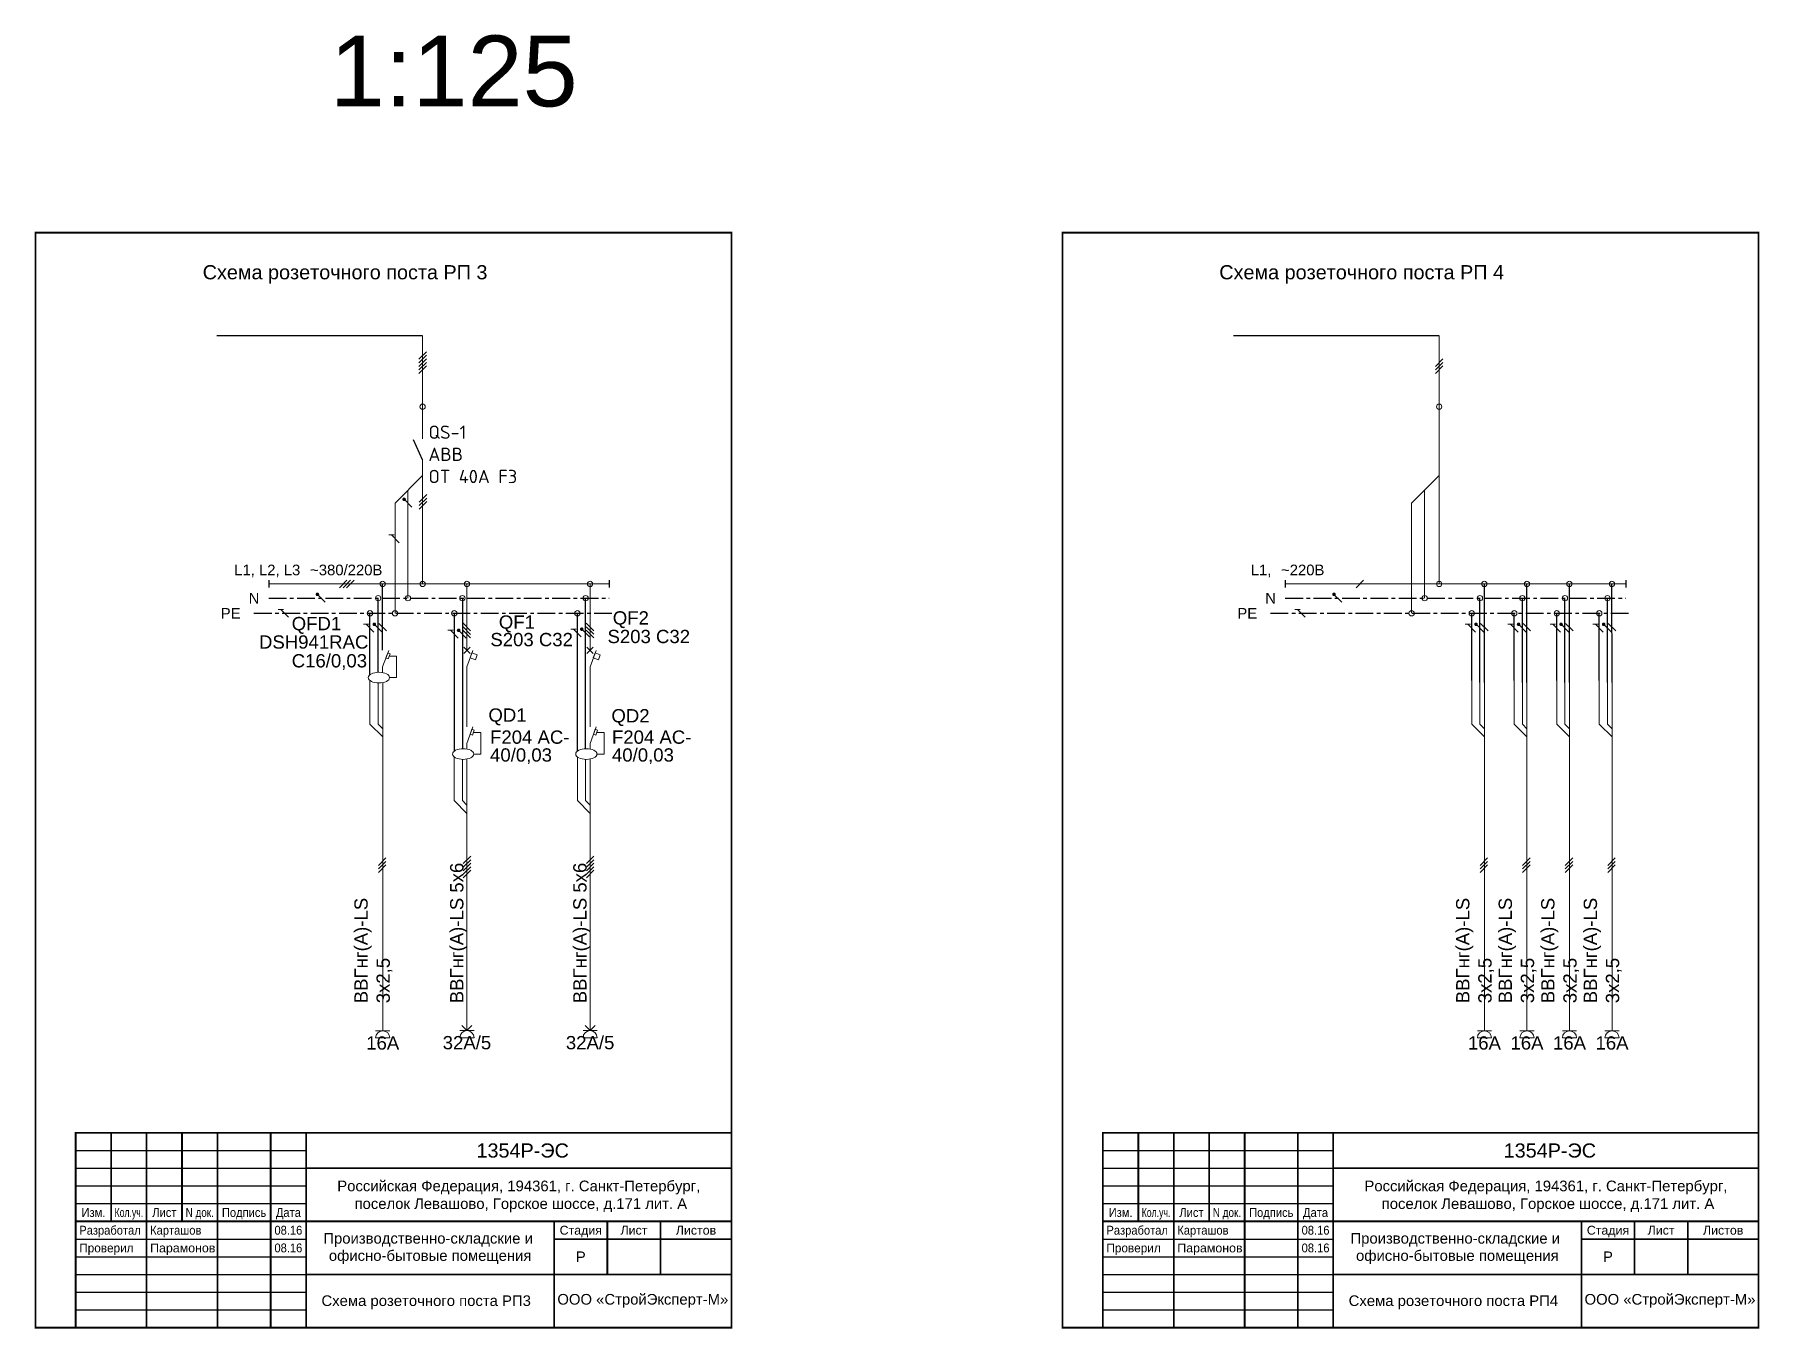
# Model space of a CAD drawing. Header units: millimetres. Extents: x -7047 to 653546, y -441812 to -147059.
# Drawn here: x 356507 to 405174, y -183588 to -147059 of the extents above; entities that cross this region are included whole.
import ezdxf
from ezdxf.enums import TextEntityAlignment as Align

# ---------------------------------------------------------------- set-up
doc = ezdxf.new("R2010")
doc.units = ezdxf.units.MM
doc.linetypes.add('CENTERX2', pattern=[4, 2.5, -0.5, 0.5, -0.5])
for name, color, linetype in [('$TEXT', 250, 'Continuous'), ('$ФОРМАТКА', 7, 'Continuous'), ('4Text', 5, 'Continuous'), ('Пров', 7, 'Continuous')]:
    doc.layers.add(name, color=color, linetype=linetype)
for name, color, linetype, lineweight in [('$Оbорудование', 173, 'Continuous', 20), ('TONK', 7, 'Continuous', 30), ('Линии контура', 5, 'Continuous', 60), ('ЭОМ_схема_т', 7, 'Continuous', 25)]:
    doc.layers.add(name, color=color, linetype=linetype, lineweight=lineweight)
doc.styles.add('Arial', font='arial.ttf', dxfattribs={"height": 3.5})
doc.styles.add('Arial-0', font='arial.ttf')
doc.styles.add('ESKD', font='arial.ttf', dxfattribs={"width": 0.8, "height": 3})
doc.styles.add('GOST_B', font='isocpeur.ttf', dxfattribs={"height": 2.5})
doc.styles.add('Анно2.0', font='arial.ttf', dxfattribs={"height": 2})
doc.styles.add('Аннот2.5', font='arial.ttf', dxfattribs={"height": 2.5})

msp = doc.modelspace()

# ---------------------------------------------------------------- linework, layer by layer
at = {"layer": '$Оbорудование', "color": 0, "linetype": 'ByBlock'}
msp.add_line((368706.3, -167071.6), (368706.3, -167231.2), dxfattribs=at)
at = {"layer": '$ФОРМАТКА', "linetype": 'Continuous', "const_width": 50}
for points in [[(356532.1, -183563.3), (376169.7, -183563.3), (376169.7, -152654.5), (356532.1, -152654.5)], [(385511.6, -183563.3), (405149.2, -183563.3), (405149.2, -152654.5), (385511.6, -152654.5)]]:
    msp.add_lwpolyline(points, close=True, dxfattribs=at)
at = {"layer": '$ФОРМАТКА'}
for points in [[(376169.7, -183563.3, 50, 50, 0), (357669.7, -183563.3, 50, 50, 0), (357669.7, -178063.3, 50, 50, 0), (376169.7, -178063.3, 50, 50, 0)], [(405149.2, -183563.3, 50, 50, 0), (386649.2, -183563.3, 50, 50, 0), (386649.2, -178063.3, 50, 50, 0), (405149.2, -178063.3, 50, 50, 0)]]:
    msp.add_lwpolyline(points, format="xyseb", close=True, dxfattribs=at)
at = {"layer": '$ФОРМАТКА', "const_width": 50}
for points in [[(358669.7, -180563.3), (358669.7, -178063.3)], [(359669.7, -183563.3), (359669.7, -178063.3)], [(360669.7, -180563.3), (360669.7, -178063.3)], [(361669.7, -183563.3), (361669.7, -178063.3)], [(363169.7, -183563.3), (363169.7, -178063.3)], [(364169.7, -183563.3), (364169.7, -178063.3)], [(387649.2, -180563.3), (387649.2, -178063.3)], [(388649.2, -183563.3), (388649.2, -178063.3)], [(389649.2, -180563.3), (389649.2, -178063.3)], [(390649.2, -183563.3), (390649.2, -178063.3)], [(392149.2, -183563.3), (392149.2, -178063.3)], [(393149.2, -183563.3), (393149.2, -178063.3)], [(364169.7, -179063.3), (376169.7, -179063.3)], [(393149.2, -179063.3), (405149.2, -179063.3)], [(357669.7, -180563.3), (376169.7, -180563.3)], [(371169.7, -183563.3), (371169.7, -180563.3)], [(372669.7, -182063.3), (372669.7, -180563.3)], [(374169.7, -182063.3), (374169.7, -180563.3)], [(386649.2, -180563.3), (405149.2, -180563.3)], [(400149.2, -183563.3), (400149.2, -180563.3)], [(401649.2, -182063.3), (401649.2, -180563.3)], [(403149.2, -182063.3), (403149.2, -180563.3)], [(371169.7, -181063.3), (376169.7, -181063.3)], [(400149.2, -181063.3), (405149.2, -181063.3)], [(364169.7, -182063.3), (376169.7, -182063.3)], [(393149.2, -182063.3), (405149.2, -182063.3)]]:
    msp.add_lwpolyline(points, dxfattribs=at)
at = {"layer": '$ФОРМАТКА'}
for points in [[(357669.7, -178563.3), (364169.7, -178563.3)], [(386649.2, -178563.3), (393149.2, -178563.3)], [(357669.7, -179063.3), (357669.7, -183563.3)], [(357669.7, -179063.3), (364169.7, -179063.3)], [(357669.7, -179063.3), (357669.7, -183563.3)], [(386649.2, -179063.3), (386649.2, -183563.3)], [(386649.2, -179063.3), (393149.2, -179063.3)], [(386649.2, -179063.3), (386649.2, -183563.3)], [(357669.7, -179563.3), (364169.7, -179563.3)], [(386649.2, -179563.3), (393149.2, -179563.3)], [(357669.7, -180063.3), (364169.7, -180063.3)], [(386649.2, -180063.3), (393149.2, -180063.3)], [(358669.7, -180563.3), (358669.7, -180563.3)], [(360669.7, -180563.3), (360669.7, -180563.3)], [(387649.2, -180563.3), (387649.2, -180563.3)], [(389649.2, -180563.3), (389649.2, -180563.3)], [(357669.7, -181063.3), (364169.7, -181063.3)], [(386649.2, -181063.3), (393149.2, -181063.3)], [(357669.7, -181563.3), (364169.7, -181563.3)], [(386649.2, -181563.3), (393149.2, -181563.3)], [(357669.7, -182063.3), (364169.7, -182063.3)], [(386649.2, -182063.3), (393149.2, -182063.3)], [(357669.7, -182563.3), (364169.7, -182563.3)], [(386649.2, -182563.3), (393149.2, -182563.3)], [(357669.7, -183063.3), (364169.7, -183063.3)], [(386649.2, -183063.3), (393149.2, -183063.3)]]:
    msp.add_lwpolyline(points, dxfattribs=at)
at = {"color": 7}
for p, q in [((367456.3, -155565.3), (361651.3, -155565.3)), ((396136.6, -155565.3), (390331.6, -155565.3)), ((367456.3, -159062.4), (367197.5, -158498.2)), ((363115.3, -162465.8), (363115.3, -162674.2)), ((372722.4, -162465.7), (372722.4, -162674.1)), ((391795.6, -162465.8), (391795.6, -162674.2)), ((401402.6, -162465.7), (401402.6, -162674.1)), ((366203.1, -165073.2), (366203.1, -162972.1)), ((366328.7, -164438.5), (366328.7, -162570)), ((372054.5, -167231.2), (372054.8, -162972.1)), ((397286, -165354.1), (397286, -162972.1)), ((397413.4, -165353.8), (397411.6, -162569.9)), ((398486, -165354.1), (398486, -162972)), ((398613.4, -165353.7), (398611.6, -162569.9)), ((399686, -165354.1), (399686, -162972)), ((399813.4, -165353.7), (399811.6, -162569.9)), ((400886, -165354.1), (400886, -162972)), ((401013.4, -165353.7), (401011.6, -162569.9)), ((365972, -165131.9), (365972, -163398.8)), ((371823.5, -167290), (371823.7, -163398.8)), ((397055, -165295.4), (397055, -163398.8)), ((398255, -165295.4), (398255, -163398.7)), ((399455, -165295.4), (399455, -163398.7)), ((400655, -165295.4), (400655, -163398.7))]:
    msp.add_line(p, q, dxfattribs=at)
at = {"color": 7, "linetype": 'CENTERX2', "ltscale": 200}
for p, q in [((363115.3, -162972.1), (372722.4, -162972)), ((391795.6, -162972.1), (401402.6, -162972)), ((362698.9, -163398.8), (372836, -163398.8)), ((391379.1, -163398.8), (401516.3, -163398.8))]:
    msp.add_line(p, q, dxfattribs=at)
at = {"color": 7, "const_width": 50}
for points in [[(366910.4, -160180.5, 1), (366960.4, -160180.5, 1)], [(364463.6, -162863.3, 1), (364513.6, -162863.3, 1)], [(393143.8, -162863.3, 1), (393193.8, -162863.3, 1)], [(366069.3, -163709, 1), (366119.3, -163709, 1)], [(368446.9, -163878.4, 1), (368496.9, -163878.4, 1)], [(371921, -163847, 1), (371971, -163847, 1)], [(397152.2, -163708.9, 1), (397202.2, -163708.9, 1)], [(398352.2, -163708.9, 1), (398402.2, -163708.9, 1)], [(399552.2, -163708.9, 1), (399602.2, -163708.9, 1)], [(400752.2, -163708.9, 1), (400802.2, -163708.9, 1)]]:
    msp.add_lwpolyline(points, format="xyb", close=True, dxfattribs=at)
at = {"color": 7}
for points in [[(366935.4, -160180.5), (367153, -160398.1)], [(366574.9, -161187.1), (366792.5, -161404.7)], [(364488.6, -162863.3), (364706.2, -163080.9)], [(368578.3, -162972.1), (368578.4, -167231.6)], [(393168.8, -162863.3), (393386.4, -163080.9)], [(363460.2, -163290), (363677.8, -163507.6)], [(368347.3, -163398.8), (368347.3, -167291.7)], [(392140.4, -163290), (392358, -163507.6)], [(365863.2, -163709), (366080.8, -163926.6)], [(366094.3, -163709), (366311.9, -163926.6)], [(368240.9, -163878.4), (368458.5, -164096)], [(368471.9, -163878.4), (368689.5, -164096)], [(371714.9, -163847), (371932.5, -164064.6)], [(371946, -163847), (372163.6, -164064.6)], [(396946.2, -163709), (397163.8, -163926.6)], [(397177.2, -163708.9), (397394.8, -163926.5)], [(398146.2, -163708.9), (398363.8, -163926.5)], [(398377.2, -163708.9), (398594.8, -163926.5)], [(399346.2, -163708.9), (399563.8, -163926.5)], [(399577.2, -163708.9), (399794.8, -163926.5)], [(400546.2, -163708.9), (400763.8, -163926.5)], [(400777.2, -163708.9), (400994.8, -163926.5)], [(368618, -164532.2), (368794.7, -164355.5)], [(368794.7, -164532.2), (368618, -164355.5)], [(372092, -164532.2), (372268.7, -164355.5)], [(372268.7, -164532.2), (372092, -164355.5)]]:
    msp.add_lwpolyline(points, dxfattribs=at)
at = {"layer": 'TONK', "color": 7, "lineweight": 20}
for p, q in [((366678.2, -160291), (367456.3, -159512.8)), ((395358.5, -160291), (396136.6, -159512.8)), ((367044.2, -162972.1), (367044.2, -159924.9)), ((395724.5, -162972.1), (395724.5, -159924.9)), ((366678.2, -163398.8), (366678.2, -160291)), ((395358.5, -163398.8), (395358.5, -160291))]:
    msp.add_line(p, q, dxfattribs=at)
for points in [[(367350.3, -156228.1), (367562.4, -156016)], [(367350.3, -156328.1), (367562.4, -156116)], [(367350.3, -156428.1), (367562.4, -156216)], [(396030.6, -156428.1), (396242.7, -156216)], [(367350.3, -156528.1), (367562.4, -156316)], [(367350.3, -156628.1), (367562.4, -156416)], [(396030.6, -156528.1), (396242.7, -156316)], [(396030.6, -156628.1), (396242.7, -156416)], [(367363.3, -160256.8), (367575.4, -160044.7)], [(367363.3, -160356.8), (367575.4, -160144.7)], [(367363.3, -160456.8), (367575.4, -160244.7)], [(366499.9, -161187.1), (366649.9, -161187.1)], [(365111.1, -162676.1), (365323.2, -162463.9)], [(365211.1, -162676.1), (365423.2, -162463.9)], [(365311.1, -162676.1), (365523.2, -162463.9)], [(393791.3, -162676.1), (394003.5, -162463.9)], [(363385.2, -163290), (363535.2, -163290)], [(392065.4, -163290), (392215.4, -163290)], [(365788.2, -163709), (365938.2, -163709)], [(366222.6, -163683.3), (366434.7, -163895.5)], [(368165.9, -163878.4), (368315.9, -163878.4)], [(368812.4, -163893.3), (368600.3, -163681.2)], [(368812.4, -163993.3), (368600.3, -163781.2)], [(368812.4, -164093.3), (368600.3, -163881.2)], [(371639.9, -163847), (371789.9, -163847)], [(372286.4, -163888.8), (372074.3, -163676.6)], [(372286.4, -163988.8), (372074.3, -163776.6)], [(372286.4, -164088.8), (372074.3, -163876.6)], [(396871.2, -163709), (397021.2, -163709)], [(397305.6, -163683.3), (397517.7, -163895.4)], [(398071.2, -163708.9), (398221.2, -163708.9)], [(398505.6, -163683.2), (398717.7, -163895.4)], [(399271.2, -163708.9), (399421.2, -163708.9)], [(399705.6, -163683.2), (399917.7, -163895.4)], [(400471.2, -163708.9), (400621.2, -163708.9)], [(400905.6, -163683.2), (401117.7, -163895.4)], [(366330.4, -166887.4), (365972, -166528.9), (365972, -165295.5)], [(366330.4, -166656.3), (366203.1, -166528.9), (366203.1, -165354.2)], [(397413.4, -166887.3), (397055, -166528.9), (397055, -165295.4)], [(397413.4, -166656.2), (397286, -166528.9), (397286, -165354.1)], [(397413.4, -166656.2), (397286, -166528.9), (397286, -165354.1)], [(398613.4, -166887.2), (398255, -166528.8), (398255, -165295.4)], [(398613.4, -166656.2), (398486, -166528.8), (398486, -165354.1)], [(398613.4, -166656.2), (398486, -166528.8), (398486, -165354.1)], [(399813.4, -166887.2), (399455, -166528.8), (399455, -165295.4)], [(399813.4, -166656.2), (399686, -166528.8), (399686, -165354.1)], [(399813.4, -166656.2), (399686, -166528.8), (399686, -165354.1)], [(401013.4, -166887.2), (400655, -166528.8), (400655, -165295.4)], [(401013.4, -166656.2), (400886, -166528.8), (400886, -165354.1)], [(401013.4, -166656.2), (400886, -166528.8), (400886, -165354.1)], [(368708.1, -169045.3), (368349.7, -168686.9), (368349.7, -167453.4)], [(368708.1, -168814.3), (368580.7, -168686.9), (368580.7, -167512.1)], [(372182.1, -169045.3), (371823.7, -168686.9), (371823.7, -167453.4)], [(372182.1, -168814.3), (372054.8, -168686.9), (372054.8, -167512.1)], [(366208.4, -170514.1), (366420.5, -170302)], [(368602.1, -170465.9), (368814.2, -170253.7)], [(372076.1, -170465.9), (372288.2, -170253.7)], [(397291.3, -170514.1), (397503.4, -170301.9)], [(398491.3, -170514), (398703.4, -170301.9)], [(399691.3, -170514), (399903.4, -170301.9)], [(400891.3, -170514), (401103.4, -170301.9)], [(366208.4, -170614.1), (366420.5, -170402)], [(366208.4, -170714.1), (366420.5, -170502)], [(368602.1, -170565.9), (368814.2, -170353.7)], [(368602.1, -170665.9), (368814.2, -170453.7)], [(368602.1, -170765.9), (368814.2, -170553.7)], [(368602.1, -170865.9), (368814.2, -170653.7)], [(372076.1, -170565.9), (372288.2, -170353.7)], [(372076.1, -170665.9), (372288.2, -170453.7)], [(372076.1, -170765.9), (372288.2, -170553.7)], [(372076.1, -170865.9), (372288.2, -170653.7)], [(397291.3, -170614.1), (397503.4, -170401.9)], [(397291.3, -170714.1), (397503.4, -170501.9)], [(398491.3, -170614), (398703.4, -170401.9)], [(398491.3, -170714), (398703.4, -170501.9)], [(399691.3, -170614), (399903.4, -170401.9)], [(399691.3, -170714), (399903.4, -170501.9)], [(400891.3, -170614), (401103.4, -170401.9)], [(400891.3, -170714), (401103.4, -170501.9)], [(366130.8, -175187.1), (366530.8, -175187.1)], [(366330.8, -175187.1), (366330.8, -174987.1)], [(368508.1, -175178.9), (368908.1, -175178.9)], [(368566.7, -175037.5), (368708.1, -175178.9)], [(368708.1, -175178.9), (368708.1, -174978.9)], [(368849.5, -175037.5), (368708.1, -175178.9)], [(371982.1, -175178.9), (372382.1, -175178.9)], [(372040.7, -175037.5), (372182.1, -175178.9)], [(372182.1, -175178.9), (372182.1, -174978.9)], [(372323.5, -175037.5), (372182.1, -175178.9)], [(397213.7, -175187), (397613.7, -175187)], [(397413.7, -175187), (397413.7, -174987)], [(398413.7, -175187), (398813.7, -175187)], [(398613.7, -175187), (398613.7, -174987)], [(399613.7, -175187), (400013.7, -175187)], [(399813.7, -175187), (399813.7, -174987)], [(400813.7, -175187), (401213.7, -175187)], [(401013.7, -175187), (401013.7, -174987)], [(366130.8, -175387.1), (366530.8, -175387.1)], [(368508.1, -175378.9), (368908.1, -175378.9)], [(371982.1, -175378.9), (372382.1, -175378.9)], [(397213.7, -175387), (397613.7, -175387)], [(398413.7, -175387), (398813.7, -175387)], [(399613.7, -175387), (400013.7, -175387)], [(400813.7, -175387), (401213.7, -175387)]]:
    msp.add_lwpolyline(points, dxfattribs=at)
for centre in [(366330.8, -175387.1), (368708.1, -175378.9), (372182.1, -175378.9), (397413.7, -175387), (398613.7, -175387), (399813.7, -175387), (401013.7, -175387)]:
    msp.add_arc(centre, 200, 0, 180, dxfattribs=at)
at = {"layer": 'Линии контура', "color": 7, "lineweight": 20}
for p, q in [((366328.7, -165073.2), (366328.7, -164913.7)), ((372180.4, -167231.2), (372180.4, -167071.6))]:
    msp.add_line(p, q, dxfattribs=at)
for points in [[(367456.3, -155565.3), (367456.3, -158475.9)], [(396136.6, -155565.3), (396136.6, -159062.4)], [(367456.3, -159062.4), (367456.3, -162570)], [(396136.6, -159062.4), (396136.6, -162570)], [(363115.3, -162570), (372722.4, -162569.9)], [(368706.3, -162570), (368706.3, -164443.8)], [(372180.4, -162570), (372180.4, -164443.8)], [(391795.6, -162570), (401402.6, -162569.9)], [(366328.7, -164913.7), (366499.7, -164443.8)], [(368708.1, -164912.5), (368877.4, -164447.5)], [(372182.1, -164912.5), (372351.4, -164447.5)], [(366514.1, -164608.7), (366723.5, -164608.7), (366723.5, -165213.7), (366523.5, -165213.7)], [(368708.1, -164912.5), (368708.1, -166601.8)], [(372182.1, -164912.5), (372182.1, -166601.8)], [(366330.4, -165353.8), (366330.8, -174987.1)], [(397413.4, -165353.8), (397413.7, -174987)], [(397413.4, -165353.8), (397413.7, -174987)], [(398613.4, -165353.7), (398613.7, -174987)], [(398613.4, -165353.7), (398613.7, -174987)], [(399813.4, -165353.7), (399813.7, -174987)], [(399813.4, -165353.7), (399813.7, -174987)], [(401013.4, -165353.7), (401013.7, -174987)], [(401013.4, -165353.7), (401013.7, -174987)], [(368706.3, -167071.6), (368877.4, -166601.8)], [(368891.8, -166766.7), (369101.2, -166766.7), (369101.2, -167371.6), (368901.2, -167371.6)], [(372180.4, -167071.6), (372351.4, -166601.8)], [(372365.8, -166766.7), (372575.2, -166766.7), (372575.2, -167371.6), (372375.2, -167371.6)], [(368708.1, -167511.8), (368708.1, -174978.9)], [(372182.1, -167511.8), (372182.1, -172621)], [(372182.1, -167511.8), (372182.1, -174978.9)]]:
    msp.add_lwpolyline(points, dxfattribs=at)
for points in [[(366474, -164514.3), (366539.8, -164538.3), (366488.5, -164679.2), (366422.7, -164655.3)], [(368848.6, -164518), (368996.7, -164570.9), (368945.4, -164711.8), (368797.3, -164658.9)], [(372322.6, -164518), (372470.7, -164570.9), (372419.4, -164711.8), (372271.3, -164658.9)], [(368848.6, -166672.3), (368914.4, -166696.2), (368863.1, -166837.2), (368797.3, -166813.2)], [(372325.7, -166672.3), (372391.5, -166696.2), (372340.2, -166837.2), (372274.4, -166813.2)]]:
    msp.add_lwpolyline(points, close=True, dxfattribs=at)
for centre in [(367456.3, -157568.2), (396136.6, -157568.2), (366328.7, -162570), (367456.3, -162570), (368706.3, -162570), (372180.4, -162570), (396136.6, -162570), (397411.6, -162569.9), (398611.6, -162569.9), (399811.6, -162569.9), (401011.6, -162569.9), (366203.1, -162972.1), (367044.2, -162972.1), (368580.7, -162972.1), (372054.8, -162972.1), (395724.5, -162972.1), (397286, -162972.1), (398486, -162972), (399686, -162972), (400886, -162972), (365972, -163398.8), (366678.2, -163398.8), (368349.7, -163398.8), (371823.7, -163398.8), (395358.5, -163398.8), (397055, -163398.8), (398255, -163398.7), (399455, -163398.7), (400655, -163398.7)]:
    msp.add_circle(centre, 75, dxfattribs=at)
for centre in [(366223.5, -165213.7), (368601.2, -167371.6), (372075.2, -167371.6)]:
    msp.add_ellipse(centre, major_axis=(300, 0), ratio=0.5, dxfattribs=at)

# ---------------------------------------------------------------- texts
at = {"layer": '$TEXT', "color": 0, "style": 'Arial'}
for s, p in [('Российская Федерация, 194361, г. Санкт-Петербург,', (370169.7, -179563.3)), ('Российская Федерация, 194361, г. Санкт-Петербург,', (399149.2, -179563.3)), (' поселок Левашово, Горское шоссе, д.171 лит. А', (370169.7, -180063.3)), (' поселок Левашово, Горское шоссе, д.171 лит. А', (399149.2, -180063.3)), ('Производственно-складские и ', (367669.7, -181041.9)), ('Производственно-складские и ', (396649.2, -181041.9)), ('офисно-бытовые помещения', (367669.7, -181528.5)), ('офисно-бытовые помещения', (396649.2, -181528.5))]:
    msp.add_text(s, height=300, dxfattribs=at).set_placement(p, align=Align.MIDDLE_CENTER)
at = {"layer": '$TEXT', "color": 0, "ltscale": 5, "style": 'Arial'}
for s, p in [('Схема розеточного поста РП3', (367557.7, -182802.7)), ('Схема розеточного поста РП4', (396537.3, -182802.7))]:
    msp.add_text(s, height=300, dxfattribs=at).set_placement(p, align=Align.MIDDLE_CENTER)
at = {"layer": '$Оbорудование', "color": 0, "linetype": 'ByBlock', "insert": (367620.7, -158098.7), "char_height": 375, "attachment_point": 1, "style": 'GOST_B'}
msp.add_mtext_dynamic_manual_height_columns('QS-1\\PABB\\POT 40A F3', width=3127.189, gutter_width=1875, heights=[0], dxfattribs=at)
at = {"layer": '$ФОРМАТКА', "style": 'Arial'}
for s, height, p in [('1354Р-ЭС', 400, (370279.8, -178563.3)), ('1354Р-ЭС', 400, (399259.4, -178563.3)), ('Стадия', 250, (371919.7, -180813.3)), ('Лист', 250, (373419.7, -180813.3)), ('Листов', 250, (375169.7, -180813.3)), ('Стадия', 250, (400899.2, -180813.3)), ('Лист', 250, (402399.2, -180813.3)), ('Листов', 250, (404149.2, -180813.3)), ('Р', 300, (371919.7, -181563.3)), ('Р', 300, (400899.2, -181563.3)), ('ООО «СтройЭксперт-М»', 300, (373669.7, -182763.3)), ('ООО «СтройЭксперт-М»', 300, (402649.2, -182763.3))]:
    msp.add_text(s, height=height, dxfattribs=at).set_placement(p, align=Align.MIDDLE_CENTER)
for s, width, p in [('Изм.', 0.9, (358169.7, -180313.3)), ('Кол.уч.', 0.7, (359169.7, -180313.3)), ('Лист', 0.9, (360169.7, -180313.3)), ('N док.', 0.8, (361169.7, -180313.3)), ('Подпись', 0.9, (362419.7, -180313.3)), ('Дата', 0.9, (363669.7, -180313.3)), ('Изм.', 0.9, (387149.2, -180313.3)), ('Кол.уч.', 0.7, (388149.2, -180313.3)), ('Лист', 0.9, (389149.2, -180313.3)), ('N док.', 0.8, (390149.2, -180313.3)), ('Подпись', 0.9, (391399.2, -180313.3)), ('Дата', 0.9, (392649.2, -180313.3)), ('08.16', 0.9, (363669.7, -180813.3)), ('08.16', 0.9, (392649.2, -180813.3)), ('08.16', 0.9, (363669.7, -181313.3)), ('08.16', 0.9, (392649.2, -181313.3))]:
    msp.add_text(s, height=250, dxfattribs=dict(at, width=width)).set_placement(p, align=Align.MIDDLE_CENTER)
at = {"layer": '$ФОРМАТКА', "ltscale": 5, "style": 'Arial'}
for s, width, p in [('Разработал', 0.9, (357769.7, -180813.3)), ('Карташов', 0.9, (359769.7, -180813.3)), ('Разработал', 0.9, (386749.2, -180813.3)), ('Карташов', 0.9, (388749.2, -180813.3)), ('Проверил', 0.95, (357769.7, -181313.3)), ('Проверил', 0.95, (386749.2, -181313.3))]:
    msp.add_text(s, height=250, dxfattribs=dict(at, width=width)).set_placement(p, align=Align.MIDDLE_LEFT)
for p in [(359769.7, -181313.3), (388749.2, -181313.3)]:
    msp.add_text('Парамонов', height=250, dxfattribs=at).set_placement(p, align=Align.MIDDLE_LEFT)
at = {"layer": '4Text', "color": 7, "linetype": 'Continuous', "style": 'ESKD'}
for s, p in [('L1, L2, L3', (362141.1, -162174.6)), ('~380/220В        ', (364283.1, -162174.6)), ('L1, ', (390821.4, -162174.6)), ('~220В        ', (391675.8, -162174.6))]:
    msp.add_text(s, height=300, dxfattribs=at).set_placement(p, align=Align.MIDDLE_LEFT)
at = {"layer": '4Text', "color": 7, "style": 'ESKD'}
for s, p in [('N', (362851.3, -162972.1)), ('N', (391531.6, -162972.1)), ('РЕ', (362321.4, -163399)), ('РЕ', (391001.7, -163399))]:
    msp.add_text(s, height=300, dxfattribs=at).set_placement(p, align=Align.MIDDLE_RIGHT)
at = {"layer": 'TONK', "color": 7, "lineweight": 20, "char_height": 400, "width": 13228.579, "attachment_point": 5, "style": 'Анно2.0'}
for s, insert in [('Схема розеточного поста РП 3', (365269, -153830.8)), ('Схема розеточного поста РП 4', (393949.3, -153830.8))]:
    msp.add_mtext(s, dxfattribs=dict(at, insert=insert))
at = {"layer": 'Пров', "color": 7, "lineweight": 20, "style": 'Аннот2.5'}
for s, p in [('QFD1', (363763.3, -163876.6)), ('QF1', (369607.1, -163832.9)), ('QF2', (372822.5, -163715.6)), ('S203 С32', (369368.5, -164327.4)), ('S203 C32', (372672.7, -164240.5)), ('DSH941RAC', (362840.5, -164395.9)), ('C16/0,03', (363763.6, -164926.2)), ('QD1', (369313.6, -166458.3)), ('QD2', (372783.4, -166477.9)), ('F204 AC-', (369359.4, -167081.3)), ('F204 AC-', (369359.4, -167081.3)), ('F204 AC-', (372798.8, -167081.3)), ('F204 AC-', (372798.8, -167081.3)), ('40/0,03', (369359.4, -167584.8)), ('40/0,03', (372798.8, -167584.8))]:
    msp.add_text(s, height=375, dxfattribs=at).set_placement(p)
for s, p in [('16А', (366330.8, -175526.9)), ('32А/5', (368708.1, -175518.8)), ('32А/5', (372182.1, -175518.8)), ('16А', (397413.7, -175526.9)), ('16А', (398613.7, -175526.8)), ('16А', (399813.7, -175526.8)), ('16А', (401013.7, -175526.8))]:
    msp.add_text(s, height=375, dxfattribs=at).set_placement(p, align=Align.MIDDLE_CENTER)
at = {"layer": 'Пров', "color": 7, "lineweight": 20, "char_height": 375, "width": 3814.518, "attachment_point": 4, "rotation": 90}
for s, insert, style in [('ВВГнг(A)-LS 5х6', (368476.7, -174406), 'Аннот2.5'), ('{\\C7;ВВГнг(A)-LS} 5х6', (371950.7, -174406), 'Анно2.0'), ('{\\C7;ВВГнг(A)-LS} 3х2,5', (366066.6, -174406), 'Аннот2.5'), ('{\\C7;ВВГнг(A)-LS} 3х2,5', (397149.6, -174406), 'Аннот2.5'), ('{\\C7;ВВГнг(A)-LS} 3х2,5', (398349.6, -174405.9), 'Аннот2.5'), ('{\\C7;ВВГнг(A)-LS} 3х2,5', (399549.6, -174405.9), 'Аннот2.5'), ('{\\C7;ВВГнг(A)-LS} 3х2,5', (400749.6, -174405.9), 'Аннот2.5')]:
    msp.add_mtext(s, dxfattribs=dict(at, insert=insert, style=style))
at = {"layer": 'ЭОМ_схема_т', "color": 7, "transparency": 16777216, "insert": (368336.4, -148102.9), "char_height": 2000, "width": 3831.579, "attachment_point": 5, "style": 'Arial-0'}
msp.add_mtext('1:125', dxfattribs=at)

doc.saveas('drawing.dxf')
